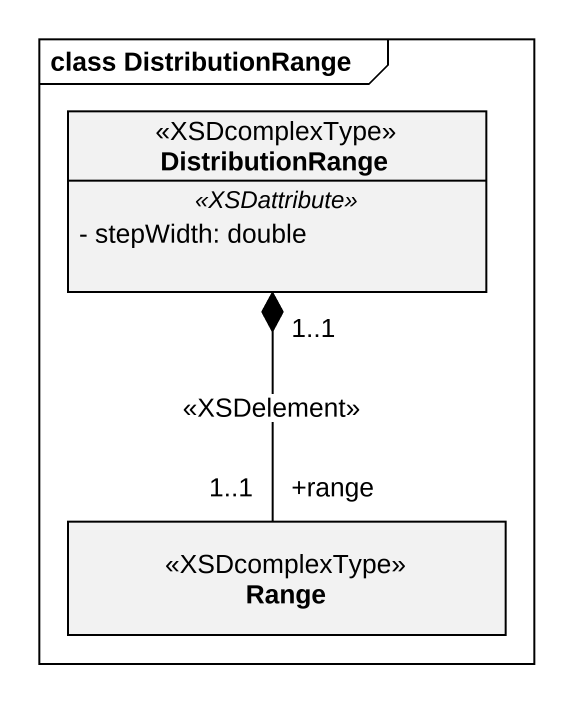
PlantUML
@startuml
mainframe class DistributionRange
hide circle
hide empty members
skinparam classAttributeIconSize 0
class DistributionRange <<XSDcomplexType>> {
  .. <<XSDattribute>> ..
  - stepWidth: double
}
class Range <<XSDcomplexType>>
DistributionRange "1..1" *-- "+range\n1..1" Range : <<XSDelement>>
@enduml
